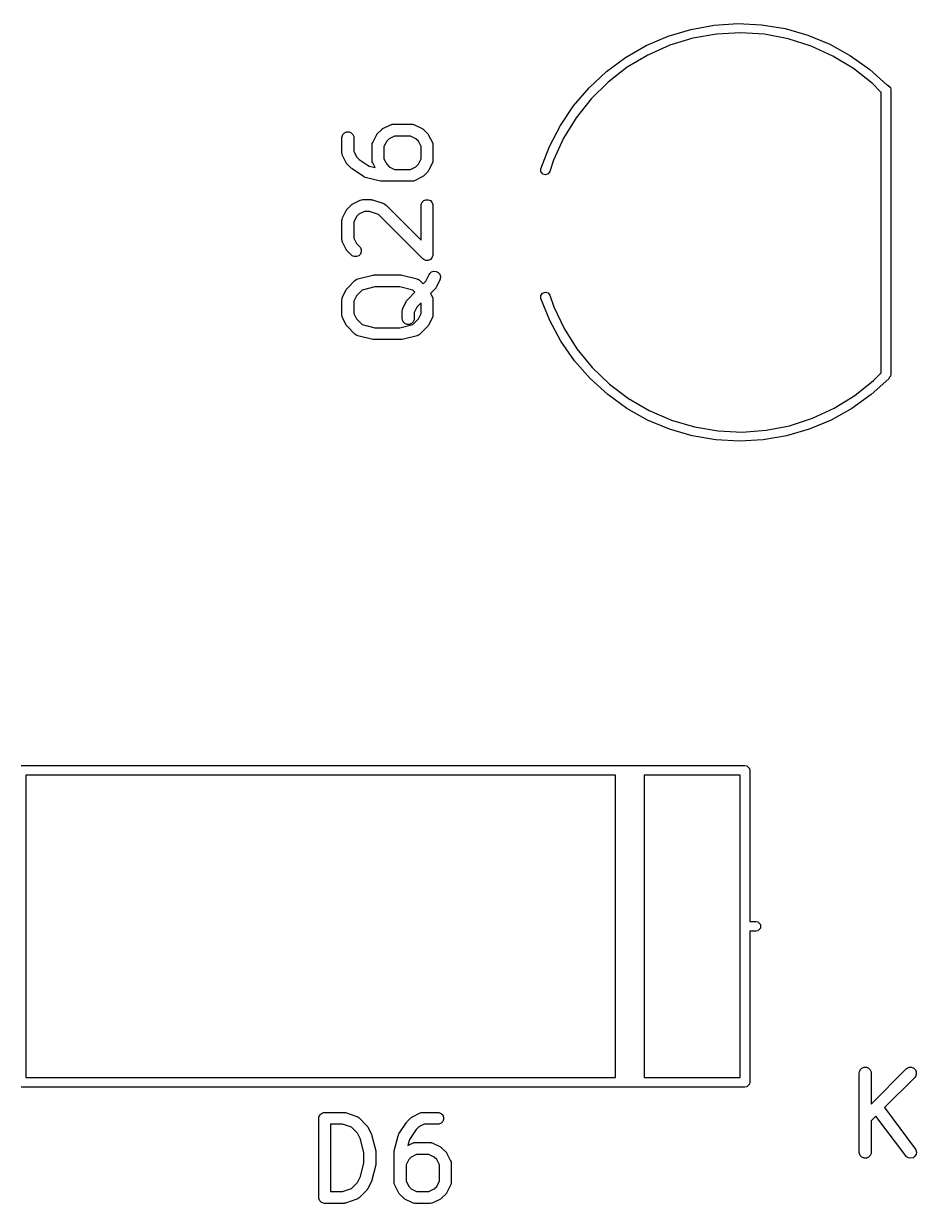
# Model space of a CAD drawing. Extents: x -0.09 to 4.55, y -0.16 to 2.78.
# Drawn here: x 2.063 to 2.507, y 1.47 to 2.057 of the extents above; entities that cross this region are included whole.
import ezdxf

# ---------------------------------------------------------------- set-up
doc = ezdxf.new("R2010")
doc.units = 0
doc.header["$MEASUREMENT"] = 0
doc.layers.add('BLACK', color=7, linetype='CONTINUOUS')

msp = doc.modelspace()

# ---------------------------------------------------------------- linework, layer by layer
at = {"layer": 'BLACK', "linetype": 'CONTINUOUS'}
for p, q in [((2.38338, 2.05046), (2.39468, 2.05387)), ((2.39468, 2.05387), (2.4063, 2.05597)), ((2.4063, 2.05597), (2.41809, 2.05674)), ((2.41809, 2.05674), (2.42989, 2.05615)), ((2.42989, 2.05615), (2.44154, 2.05423)), ((2.44154, 2.05423), (2.4529, 2.051)), ((2.37253, 2.04578), (2.38338, 2.05046)), ((2.39574, 2.04945), (2.38431, 2.04596)), ((2.40752, 2.05154), (2.39574, 2.04945)), ((2.41945, 2.05219), (2.40752, 2.05154)), ((2.43138, 2.0514), (2.41945, 2.05219)), ((2.44313, 2.04918), (2.43138, 2.0514)), ((2.45453, 2.04557), (2.44313, 2.04918)), ((2.4529, 2.051), (2.46381, 2.04649)), ((2.36229, 2.0399), (2.37253, 2.04578)), ((2.38431, 2.04596), (2.37338, 2.04112)), ((2.4654, 2.0406), (2.45453, 2.04557)), ((2.46381, 2.04649), (2.47415, 2.04078)), ((2.35278, 2.0329), (2.36229, 2.0399)), ((2.37338, 2.04112), (2.36311, 2.03499)), ((2.4756, 2.03436), (2.4654, 2.0406)), ((2.47415, 2.04078), (2.48376, 2.03392)), ((2.34413, 2.02485), (2.35278, 2.0329)), ((2.36311, 2.03499), (2.35366, 2.02767)), ((2.48497, 2.02694), (2.4756, 2.03436)), ((2.48376, 2.03392), (2.49232, 2.0262)), ((2.33646, 2.01588), (2.34413, 2.02485)), ((2.35366, 2.02767), (2.34515, 2.01927)), ((2.48917, 2.02269), (2.48497, 2.02694)), ((2.49232, 2.0262), (2.49264, 2.0262)), ((2.49264, 2.0262), (2.49391, 2.02492)), ((2.49391, 2.02492), (2.49409, 2.02402)), ((2.49409, 2.02402), (2.49409, 1.88228)), ((2.34515, 2.01927), (2.33772, 2.0099)), ((2.48937, 2.02259), (2.48917, 2.02269)), ((2.48917, 2.02269), (2.48917, 2.02269)), ((2.48937, 1.88311), (2.48937, 2.02259)), ((2.32986, 2.00608), (2.33646, 2.01588)), ((2.24163, 2.00453), (2.24538, 2.00641)), ((2.24538, 2.00641), (2.24592, 2.00662)), ((2.24592, 2.00662), (2.24603, 2.00662)), ((2.24603, 2.00662), (2.24613, 2.00666)), ((2.24613, 2.00666), (2.2467, 2.00672)), ((2.2467, 2.00672), (2.25608, 2.00672)), ((2.25608, 2.00672), (2.25665, 2.00666)), ((2.25665, 2.00666), (2.25675, 2.00662)), ((2.25675, 2.00662), (2.25686, 2.00662)), ((2.25686, 2.00662), (2.2574, 2.00641)), ((2.2574, 2.00641), (2.26115, 2.00453)), ((2.33772, 2.0099), (2.33148, 1.99971)), ((2.22125, 2.00002), (2.22131, 2.00059)), ((2.22131, 2.00059), (2.22175, 2.00166)), ((2.22175, 2.00166), (2.22256, 2.00247)), ((2.22256, 2.00247), (2.22363, 2.00291)), ((2.22363, 2.00291), (2.22478, 2.00291)), ((2.22478, 2.00291), (2.22585, 2.00247)), ((2.22585, 2.00247), (2.22666, 2.00166)), ((2.22666, 2.00166), (2.2271, 2.00059)), ((2.2271, 2.00059), (2.22716, 2.00002)), ((2.23656, 1.99759), (2.23844, 2.00134)), ((2.23844, 2.00134), (2.23859, 2.00159)), ((2.23859, 2.00159), (2.23862, 2.00166)), ((2.23862, 2.00166), (2.23869, 2.00174)), ((2.23869, 2.00174), (2.23875, 2.00183)), ((2.23875, 2.00183), (2.2388, 2.00188)), ((2.2388, 2.00188), (2.23899, 2.00211)), ((2.23899, 2.00211), (2.24087, 2.00398)), ((2.24087, 2.00398), (2.24109, 2.00417)), ((2.24109, 2.00417), (2.24114, 2.00423)), ((2.24114, 2.00423), (2.24123, 2.00428)), ((2.24123, 2.00428), (2.24131, 2.00435)), ((2.24131, 2.00435), (2.24138, 2.00438)), ((2.24138, 2.00438), (2.24163, 2.00453)), ((2.2474, 2.00082), (2.2447, 1.99947)), ((2.25538, 2.00082), (2.2474, 2.00082)), ((2.25808, 1.99947), (2.25538, 2.00082)), ((2.26115, 2.00453), (2.26139, 2.00438)), ((2.26139, 2.00438), (2.26147, 2.00435)), ((2.26147, 2.00435), (2.26155, 2.00428)), ((2.26155, 2.00428), (2.26164, 2.00423)), ((2.26164, 2.00423), (2.26169, 2.00417)), ((2.26169, 2.00417), (2.26191, 2.00398)), ((2.26191, 2.00398), (2.26379, 2.00211)), ((2.26379, 2.00211), (2.26397, 2.00188)), ((2.26397, 2.00188), (2.26403, 2.00183)), ((2.26403, 2.00183), (2.26409, 2.00174)), ((2.26409, 2.00174), (2.26416, 2.00166)), ((2.26416, 2.00166), (2.26419, 2.00159)), ((2.26419, 2.00159), (2.26434, 2.00134)), ((2.26434, 2.00134), (2.26622, 1.99759)), ((2.32441, 1.99561), (2.32986, 2.00608)), ((2.22125, 1.99252), (2.22125, 2.00002)), ((2.22716, 2.00002), (2.22716, 1.99322)), ((2.23625, 1.99627), (2.23631, 1.99685)), ((2.23625, 1.98877), (2.23625, 1.99627)), ((2.23631, 1.99685), (2.23635, 1.99694)), ((2.23635, 1.99694), (2.23636, 1.99705)), ((2.23636, 1.99705), (2.23656, 1.99759)), ((2.24351, 1.99827), (2.24216, 1.99557)), ((2.24216, 1.99557), (2.24216, 1.98947)), ((2.2447, 1.99947), (2.24351, 1.99827)), ((2.25927, 1.99827), (2.25808, 1.99947)), ((2.26062, 1.99557), (2.25927, 1.99827)), ((2.26062, 1.98947), (2.26062, 1.99557)), ((2.26622, 1.99759), (2.26642, 1.99705)), ((2.26642, 1.99705), (2.26643, 1.99694)), ((2.26643, 1.99694), (2.26647, 1.99685)), ((2.26647, 1.99685), (2.26653, 1.99627)), ((2.26653, 1.99627), (2.26653, 1.98877)), ((2.32019, 1.98457), (2.32441, 1.99561)), ((2.33148, 1.99971), (2.32651, 1.98884)), ((2.22131, 1.99194), (2.22125, 1.99252)), ((2.22135, 1.99185), (2.22131, 1.99194)), ((2.22136, 1.99174), (2.22135, 1.99185)), ((2.22156, 1.9912), (2.22136, 1.99174)), ((2.22344, 1.98745), (2.22156, 1.9912)), ((2.22716, 1.99322), (2.22851, 1.99052)), ((2.22851, 1.99052), (2.22984, 1.98919)), ((2.22984, 1.98919), (2.23479, 1.98589)), ((2.23631, 1.98819), (2.23625, 1.98877)), ((2.24216, 1.98947), (2.24351, 1.98677)), ((2.25927, 1.98677), (2.26062, 1.98947)), ((2.26653, 1.98877), (2.26647, 1.98819)), ((2.32651, 1.98884), (2.32469, 1.98314)), ((2.2236, 1.9872), (2.22344, 1.98745)), ((2.22363, 1.98713), (2.2236, 1.9872)), ((2.22369, 1.98705), (2.22363, 1.98713)), ((2.22375, 1.98696), (2.22369, 1.98705)), ((2.22381, 1.98691), (2.22375, 1.98696)), ((2.22399, 1.98668), (2.22381, 1.98691)), ((2.22587, 1.98481), (2.22399, 1.98668)), ((2.2261, 1.98462), (2.22587, 1.98481)), ((2.22587, 1.98481), (2.22587, 1.98481)), ((2.22587, 1.98481), (2.22587, 1.98481)), ((2.22631, 1.98444), (2.2261, 1.98462)), ((2.22632, 1.98444), (2.22631, 1.98444)), ((2.23194, 1.98069), (2.22632, 1.98444)), ((2.22632, 1.98444), (2.22632, 1.98444)), ((2.23479, 1.98589), (2.23771, 1.98516)), ((2.23635, 1.9881), (2.23631, 1.98819)), ((2.23636, 1.98799), (2.23635, 1.9881)), ((2.23656, 1.98745), (2.23636, 1.98799)), ((2.23771, 1.98516), (2.23656, 1.98745)), ((2.24351, 1.98677), (2.2447, 1.98557)), ((2.2447, 1.98557), (2.2474, 1.98422)), ((2.2474, 1.98422), (2.25538, 1.98422)), ((2.25538, 1.98422), (2.25808, 1.98557)), ((2.25808, 1.98557), (2.25927, 1.98677)), ((2.26379, 1.98293), (2.26191, 1.98106)), ((2.26397, 1.98316), (2.26379, 1.98293)), ((2.26403, 1.98321), (2.26397, 1.98316)), ((2.26409, 1.9833), (2.26403, 1.98321)), ((2.26416, 1.98338), (2.26409, 1.9833)), ((2.26419, 1.98345), (2.26416, 1.98338)), ((2.26434, 1.9837), (2.26419, 1.98345)), ((2.26622, 1.98745), (2.26434, 1.9837)), ((2.26642, 1.98799), (2.26622, 1.98745)), ((2.26643, 1.9881), (2.26642, 1.98799)), ((2.26647, 1.98819), (2.26643, 1.9881)), ((2.3202, 1.98311), (2.32019, 1.98457)), ((2.32106, 1.98194), (2.3202, 1.98311)), ((2.32469, 1.98314), (2.32384, 1.98196)), ((2.32469, 1.98314), (2.32469, 1.98314)), ((2.23226, 1.98052), (2.23194, 1.98069)), ((2.23232, 1.98048), (2.23226, 1.98052)), ((2.23239, 1.98045), (2.23232, 1.98048)), ((2.23245, 1.98042), (2.23239, 1.98045)), ((2.23252, 1.9804), (2.23245, 1.98042)), ((2.23286, 1.98028), (2.23252, 1.9804)), ((2.24036, 1.97841), (2.23286, 1.98028)), ((2.24046, 1.97839), (2.24036, 1.97841)), ((2.2405, 1.97838), (2.24046, 1.97839)), ((2.24072, 1.97835), (2.2405, 1.97838)), ((2.24093, 1.97832), (2.24072, 1.97835)), ((2.24098, 1.97833), (2.24093, 1.97832)), ((2.24108, 1.97832), (2.24098, 1.97833)), ((2.25608, 1.97832), (2.24108, 1.97832)), ((2.25665, 1.97838), (2.25608, 1.97832)), ((2.25675, 1.97842), (2.25665, 1.97838)), ((2.25686, 1.97842), (2.25675, 1.97842)), ((2.2574, 1.97863), (2.25686, 1.97842)), ((2.26115, 1.9805), (2.2574, 1.97863)), ((2.26139, 1.98066), (2.26115, 1.9805)), ((2.26147, 1.98069), (2.26139, 1.98066)), ((2.26155, 1.98076), (2.26147, 1.98069)), ((2.26164, 1.98081), (2.26155, 1.98076)), ((2.26169, 1.98087), (2.26164, 1.98081)), ((2.26191, 1.98106), (2.26169, 1.98087)), ((2.32245, 1.9815), (2.32106, 1.98194)), ((2.32384, 1.98196), (2.32245, 1.9815)), ((2.22399, 1.96461), (2.22587, 1.96649)), ((2.22587, 1.96649), (2.22609, 1.96667)), ((2.22609, 1.96667), (2.22614, 1.96673)), ((2.22614, 1.96673), (2.22623, 1.96679)), ((2.22623, 1.96679), (2.22631, 1.96685)), ((2.22631, 1.96685), (2.22639, 1.96688)), ((2.22639, 1.96688), (2.22663, 1.96704)), ((2.22663, 1.96704), (2.23038, 1.96891)), ((2.23038, 1.96891), (2.23092, 1.96912)), ((2.23092, 1.96912), (2.23103, 1.96913)), ((2.23103, 1.96913), (2.23113, 1.96917)), ((2.23113, 1.96917), (2.2317, 1.96923)), ((2.2317, 1.96923), (2.23545, 1.96923)), ((2.23545, 1.96923), (2.23575, 1.9692)), ((2.23575, 1.9692), (2.23582, 1.9692)), ((2.23582, 1.9692), (2.23593, 1.96918)), ((2.23593, 1.96918), (2.23603, 1.96917)), ((2.23603, 1.96917), (2.2361, 1.96914)), ((2.2361, 1.96914), (2.23639, 1.96907)), ((2.23639, 1.96907), (2.24201, 1.9672)), ((2.24201, 1.9672), (2.24254, 1.96696)), ((2.24254, 1.96696), (2.24262, 1.96689)), ((2.24262, 1.96689), (2.24272, 1.96685)), ((2.24272, 1.96685), (2.24317, 1.96649)), ((2.24317, 1.96649), (2.26062, 1.94903)), ((2.26062, 1.96627), (2.26068, 1.96685)), ((2.26062, 1.94903), (2.26062, 1.96627)), ((2.26068, 1.96685), (2.26112, 1.96791)), ((2.26112, 1.96791), (2.26194, 1.96873)), ((2.26194, 1.96873), (2.263, 1.96917)), ((2.263, 1.96917), (2.26415, 1.96917)), ((2.26415, 1.96917), (2.26522, 1.96873)), ((2.26522, 1.96873), (2.26603, 1.96791)), ((2.26603, 1.96791), (2.26647, 1.96685)), ((2.26647, 1.96685), (2.26653, 1.96627)), ((2.26653, 1.96627), (2.26653, 1.9419)), ((2.22131, 1.95935), (2.22135, 1.95945)), ((2.22135, 1.95945), (2.22136, 1.95955)), ((2.22136, 1.95955), (2.22156, 1.96009)), ((2.22156, 1.96009), (2.22344, 1.96384)), ((2.22344, 1.96384), (2.2236, 1.96409)), ((2.2236, 1.96409), (2.22363, 1.96416)), ((2.22363, 1.96416), (2.22369, 1.96424)), ((2.22369, 1.96424), (2.22375, 1.96433)), ((2.22375, 1.96433), (2.22381, 1.96438)), ((2.22381, 1.96438), (2.22399, 1.96461)), ((2.22851, 1.96077), (2.22716, 1.95808)), ((2.2297, 1.96197), (2.22851, 1.96077)), ((2.2324, 1.96332), (2.2297, 1.96197)), ((2.23497, 1.96332), (2.2324, 1.96332)), ((2.23948, 1.96182), (2.23497, 1.96332)), ((2.26149, 1.93981), (2.23948, 1.96182)), ((2.22125, 1.95877), (2.22131, 1.95935)), ((2.22125, 1.9494), (2.22125, 1.95877)), ((2.22716, 1.95808), (2.22716, 1.9501)), ((2.22131, 1.94882), (2.22125, 1.9494)), ((2.22135, 1.94873), (2.22131, 1.94882)), ((2.22136, 1.94862), (2.22135, 1.94873)), ((2.22156, 1.94808), (2.22136, 1.94862)), ((2.22344, 1.94433), (2.22156, 1.94808)), ((2.22716, 1.9501), (2.22851, 1.9474)), ((2.2236, 1.94408), (2.22344, 1.94433)), ((2.22363, 1.94401), (2.2236, 1.94408)), ((2.22369, 1.94393), (2.22363, 1.94401)), ((2.22375, 1.94384), (2.22369, 1.94393)), ((2.22381, 1.94379), (2.22375, 1.94384)), ((2.22399, 1.94356), (2.22381, 1.94379)), ((2.22587, 1.94169), (2.22399, 1.94356)), ((2.22851, 1.9474), (2.23004, 1.94586)), ((2.23041, 1.94214), (2.2296, 1.94132)), ((2.23004, 1.94586), (2.23041, 1.94542)), ((2.23041, 1.94542), (2.23085, 1.94435)), ((2.23085, 1.9432), (2.23041, 1.94214)), ((2.23085, 1.94435), (2.23085, 1.9432)), ((2.26653, 1.9419), (2.26647, 1.94132)), ((2.22631, 1.94132), (2.22587, 1.94169)), ((2.22738, 1.94088), (2.22631, 1.94132)), ((2.22853, 1.94088), (2.22738, 1.94088)), ((2.2296, 1.94132), (2.22853, 1.94088)), ((2.26194, 1.93945), (2.26149, 1.93981)), ((2.26269, 1.93913), (2.26194, 1.93945)), ((2.263, 1.939), (2.26269, 1.93913)), ((2.26415, 1.939), (2.263, 1.939)), ((2.263, 1.939), (2.263, 1.939)), ((2.26522, 1.93945), (2.26415, 1.939)), ((2.26603, 1.94026), (2.26522, 1.93945)), ((2.26634, 1.94101), (2.26603, 1.94026)), ((2.26647, 1.94132), (2.26634, 1.94101)), ((2.22911, 1.92977), (2.23661, 1.93164)), ((2.23661, 1.93164), (2.23671, 1.93166)), ((2.23671, 1.93166), (2.23675, 1.93167)), ((2.23675, 1.93167), (2.23697, 1.93169)), ((2.23697, 1.93169), (2.23719, 1.93173)), ((2.23719, 1.93173), (2.23723, 1.93172)), ((2.23723, 1.93172), (2.23733, 1.93173)), ((2.23733, 1.93173), (2.25045, 1.93173)), ((2.25045, 1.93173), (2.25055, 1.93172)), ((2.25055, 1.93172), (2.2506, 1.93173)), ((2.2506, 1.93173), (2.25081, 1.93169)), ((2.25081, 1.93169), (2.25103, 1.93167)), ((2.25103, 1.93167), (2.25107, 1.93166)), ((2.25107, 1.93166), (2.25117, 1.93164)), ((2.25117, 1.93164), (2.25867, 1.92977)), ((2.26302, 1.92865), (2.26468, 1.93197)), ((2.26468, 1.93197), (2.26499, 1.93246)), ((2.26499, 1.93246), (2.26586, 1.93322)), ((2.26586, 1.93322), (2.26696, 1.93358)), ((2.26696, 1.93358), (2.2681, 1.9335)), ((2.2681, 1.9335), (2.26914, 1.93299)), ((2.26914, 1.93299), (2.26989, 1.93211)), ((2.26989, 1.93211), (2.27025, 1.93102)), ((2.27025, 1.93102), (2.27017, 1.92987)), ((2.22156, 1.92072), (2.22344, 1.92447)), ((2.22344, 1.92447), (2.2236, 1.92472)), ((2.2236, 1.92472), (2.22363, 1.92479)), ((2.22363, 1.92479), (2.22369, 1.92487)), ((2.22369, 1.92487), (2.22375, 1.92496)), ((2.22375, 1.92496), (2.22381, 1.92501)), ((2.22381, 1.92501), (2.22399, 1.92524)), ((2.22399, 1.92524), (2.22774, 1.92899)), ((2.22774, 1.92899), (2.22819, 1.92936)), ((2.22819, 1.92936), (2.22839, 1.92944)), ((2.22839, 1.92944), (2.22857, 1.92957)), ((2.23134, 1.92424), (2.22851, 1.9214)), ((2.22857, 1.92957), (2.22911, 1.92977)), ((2.23769, 1.92582), (2.23134, 1.92424)), ((2.25009, 1.92582), (2.23769, 1.92582)), ((2.25644, 1.92424), (2.25009, 1.92582)), ((2.25752, 1.92315), (2.25644, 1.92424)), ((2.25867, 1.92977), (2.25921, 1.92957)), ((2.25921, 1.92957), (2.25939, 1.92944)), ((2.25939, 1.92944), (2.25959, 1.92936)), ((2.25959, 1.92936), (2.26004, 1.92899)), ((2.26004, 1.92899), (2.2617, 1.92733)), ((2.2617, 1.92733), (2.26302, 1.92865)), ((2.26754, 1.92481), (2.26529, 1.92257)), ((2.26772, 1.92504), (2.26754, 1.92481)), ((2.26778, 1.92509), (2.26772, 1.92504)), ((2.26784, 1.92518), (2.26778, 1.92509)), ((2.26791, 1.92526), (2.26784, 1.92518)), ((2.26794, 1.92533), (2.26791, 1.92526)), ((2.26809, 1.92558), (2.26794, 1.92533)), ((2.26997, 1.92933), (2.26809, 1.92558)), ((2.27017, 1.92987), (2.26997, 1.92933)), ((2.22125, 1.9194), (2.22131, 1.91998)), ((2.22125, 1.9119), (2.22125, 1.9194)), ((2.22131, 1.91998), (2.22135, 1.92008)), ((2.22135, 1.92008), (2.22136, 1.92018)), ((2.22136, 1.92018), (2.22156, 1.92072)), ((2.22851, 1.9214), (2.22716, 1.91871)), ((2.22716, 1.91871), (2.22716, 1.9126)), ((2.25156, 1.9151), (2.25344, 1.91885)), ((2.25344, 1.91885), (2.25359, 1.9191)), ((2.25359, 1.9191), (2.25362, 1.91917)), ((2.25362, 1.91917), (2.25369, 1.91925)), ((2.25369, 1.91925), (2.25374, 1.91934)), ((2.25374, 1.91934), (2.2538, 1.91939)), ((2.2538, 1.91939), (2.25399, 1.91962)), ((2.25399, 1.91962), (2.25752, 1.92315)), ((2.26529, 1.92257), (2.26622, 1.92072)), ((2.26622, 1.92072), (2.26642, 1.92018)), ((2.26642, 1.92018), (2.26643, 1.92008)), ((2.26643, 1.92008), (2.26647, 1.91998)), ((2.26647, 1.91998), (2.26653, 1.9194)), ((2.26653, 1.9194), (2.26653, 1.9119)), ((2.32019, 1.92158), (2.32104, 1.92276)), ((2.3202, 1.92012), (2.32019, 1.92158)), ((2.32457, 1.90916), (2.3202, 1.92012)), ((2.3202, 1.92012), (2.3202, 1.92012)), ((2.32104, 1.92276), (2.32242, 1.92323)), ((2.32242, 1.92323), (2.32381, 1.92279)), ((2.32381, 1.92279), (2.32468, 1.92162)), ((2.32468, 1.92162), (2.32468, 1.92162)), ((2.32468, 1.92162), (2.32657, 1.91595)), ((2.22716, 1.9126), (2.22851, 1.9099)), ((2.25125, 1.91378), (2.25131, 1.91436)), ((2.25125, 1.91003), (2.25125, 1.91378)), ((2.25131, 1.91436), (2.25135, 1.91445)), ((2.25135, 1.91456), (2.25156, 1.9151)), ((2.25135, 1.91445), (2.25135, 1.91456)), ((2.2585, 1.91578), (2.25715, 1.91308)), ((2.25715, 1.91308), (2.25715, 1.91003)), ((2.26062, 1.9179), (2.2585, 1.91578)), ((2.25927, 1.9099), (2.26062, 1.9126)), ((2.26062, 1.9126), (2.26062, 1.9179)), ((2.32657, 1.91595), (2.3317, 1.90516)), ((2.22131, 1.91133), (2.22125, 1.9119)), ((2.22135, 1.91123), (2.22131, 1.91133)), ((2.22136, 1.91112), (2.22135, 1.91123)), ((2.22156, 1.91058), (2.22136, 1.91112)), ((2.22344, 1.90683), (2.22156, 1.91058)), ((2.2236, 1.90659), (2.22344, 1.90683)), ((2.22851, 1.9099), (2.23134, 1.90707)), ((2.23134, 1.90707), (2.23769, 1.90548)), ((2.25009, 1.90548), (2.25644, 1.90707)), ((2.25131, 1.90945), (2.25125, 1.91003)), ((2.25175, 1.90839), (2.25131, 1.90945)), ((2.25256, 1.90757), (2.25175, 1.90839)), ((2.25363, 1.90713), (2.25256, 1.90757)), ((2.25478, 1.90713), (2.25363, 1.90713)), ((2.25584, 1.90757), (2.25478, 1.90713)), ((2.25666, 1.90839), (2.25584, 1.90757)), ((2.25644, 1.90707), (2.25927, 1.9099)), ((2.2571, 1.90945), (2.25666, 1.90839)), ((2.25715, 1.91003), (2.2571, 1.90945)), ((2.26434, 1.90683), (2.26419, 1.90659)), ((2.26622, 1.91058), (2.26434, 1.90683)), ((2.26642, 1.91112), (2.26622, 1.91058)), ((2.26643, 1.91123), (2.26642, 1.91112)), ((2.26647, 1.91133), (2.26643, 1.91123)), ((2.26653, 1.9119), (2.26647, 1.91133)), ((2.33016, 1.89877), (2.32457, 1.90916)), ((2.22363, 1.90651), (2.2236, 1.90659)), ((2.22369, 1.90643), (2.22363, 1.90651)), ((2.22375, 1.90634), (2.22369, 1.90643)), ((2.22381, 1.90629), (2.22375, 1.90634)), ((2.22399, 1.90607), (2.22381, 1.90629)), ((2.22774, 1.90232), (2.22399, 1.90607)), ((2.22819, 1.90195), (2.22774, 1.90232)), ((2.22839, 1.90187), (2.22819, 1.90195)), ((2.22857, 1.90174), (2.22839, 1.90187)), ((2.22911, 1.90154), (2.22857, 1.90174)), ((2.23661, 1.89967), (2.22911, 1.90154)), ((2.23769, 1.90548), (2.25009, 1.90548)), ((2.25867, 1.90154), (2.25117, 1.89967)), ((2.25921, 1.90174), (2.25867, 1.90154)), ((2.25939, 1.90187), (2.25921, 1.90174)), ((2.25959, 1.90195), (2.25939, 1.90187)), ((2.26004, 1.90232), (2.25959, 1.90195)), ((2.26379, 1.90607), (2.26004, 1.90232)), ((2.26397, 1.90629), (2.26379, 1.90607)), ((2.26403, 1.90634), (2.26397, 1.90629)), ((2.26409, 1.90643), (2.26403, 1.90634)), ((2.26416, 1.90651), (2.26409, 1.90643)), ((2.26419, 1.90659), (2.26416, 1.90651)), ((2.3317, 1.90516), (2.33807, 1.89506)), ((2.23671, 1.89965), (2.23661, 1.89967)), ((2.23675, 1.89963), (2.23671, 1.89965)), ((2.23697, 1.89961), (2.23675, 1.89963)), ((2.23719, 1.89958), (2.23697, 1.89961)), ((2.23723, 1.89959), (2.23719, 1.89958)), ((2.23733, 1.89958), (2.23723, 1.89959)), ((2.25045, 1.89958), (2.23733, 1.89958)), ((2.25055, 1.89959), (2.25045, 1.89958)), ((2.2506, 1.89958), (2.25055, 1.89959)), ((2.25081, 1.89961), (2.2506, 1.89958)), ((2.25103, 1.89963), (2.25081, 1.89961)), ((2.25107, 1.89965), (2.25103, 1.89963)), ((2.25117, 1.89967), (2.25107, 1.89965)), ((2.33688, 1.88907), (2.33016, 1.89877)), ((2.33807, 1.89506), (2.34561, 1.88579)), ((2.34466, 1.8802), (2.33688, 1.88907)), ((2.34561, 1.88579), (2.35421, 1.8775)), ((2.35339, 1.87227), (2.34466, 1.8802)), ((2.35421, 1.8775), (2.36374, 1.8703)), ((2.4762, 1.87176), (2.48554, 1.87921)), ((2.49309, 1.88016), (2.48435, 1.87223)), ((2.48554, 1.87921), (2.48937, 1.88311)), ((2.49349, 1.88095), (2.49309, 1.88016)), ((2.49309, 1.88016), (2.49309, 1.88016)), ((2.49391, 1.88138), (2.49349, 1.88095)), ((2.49409, 1.88228), (2.49391, 1.88138)), ((2.36297, 1.86538), (2.35339, 1.87227)), ((2.46604, 1.86548), (2.4762, 1.87176)), ((2.48435, 1.87223), (2.47478, 1.86534)), ((2.36374, 1.8703), (2.37406, 1.86429)), ((2.37326, 1.85961), (2.36297, 1.86538)), ((2.37406, 1.86429), (2.38503, 1.85955)), ((2.44383, 1.85679), (2.4552, 1.86047)), ((2.4552, 1.86047), (2.46604, 1.86548)), ((2.47478, 1.86534), (2.46448, 1.85958)), ((2.38414, 1.85505), (2.37326, 1.85961)), ((2.39546, 1.85174), (2.38414, 1.85505)), ((2.38503, 1.85955), (2.39648, 1.85617)), ((2.39648, 1.85617), (2.40826, 1.85418)), ((2.40826, 1.85418), (2.4202, 1.85362)), ((2.4202, 1.85362), (2.43211, 1.8545)), ((2.43211, 1.8545), (2.44383, 1.85679)), ((2.4536, 1.85503), (2.44227, 1.85173)), ((2.46448, 1.85958), (2.4536, 1.85503)), ((2.40709, 1.84974), (2.39546, 1.85174)), ((2.41887, 1.84907), (2.40709, 1.84974)), ((2.43064, 1.84974), (2.41887, 1.84907)), ((2.44227, 1.85173), (2.43064, 1.84974)), ((2.06181, 1.6878), (2.42165, 1.6878)), ((2.42165, 1.6878), (2.42256, 1.68762)), ((2.42256, 1.68762), (2.42384, 1.68634)), ((2.42384, 1.68634), (2.42402, 1.68543)), ((2.42402, 1.68543), (2.42402, 1.61024)), ((2.06417, 1.68307), (2.06417, 1.53268)), ((2.35728, 1.68307), (2.06417, 1.68307)), ((2.35728, 1.53268), (2.35728, 1.68307)), ((2.37146, 1.68307), (2.37146, 1.53268)), ((2.41929, 1.68307), (2.37146, 1.68307)), ((2.41929, 1.53268), (2.41929, 1.68307)), ((2.42402, 1.61024), (2.42717, 1.61024)), ((2.42717, 1.61024), (2.42807, 1.61006)), ((2.42807, 1.61006), (2.42935, 1.60878)), ((2.42935, 1.60878), (2.42935, 1.60697)), ((2.42717, 1.60551), (2.42402, 1.60551)), ((2.42402, 1.60551), (2.42402, 1.53031)), ((2.42807, 1.60569), (2.42717, 1.60551)), ((2.42935, 1.60697), (2.42807, 1.60569)), ((2.47897, 1.53649), (2.47978, 1.5373)), ((2.47978, 1.5373), (2.48084, 1.53775)), ((2.48084, 1.53775), (2.482, 1.53775)), ((2.482, 1.53775), (2.48306, 1.5373)), ((2.48306, 1.5373), (2.48388, 1.53649)), ((2.50183, 1.53694), (2.50228, 1.5373)), ((2.50228, 1.5373), (2.50334, 1.53775)), ((2.50334, 1.53775), (2.50449, 1.53775)), ((2.50449, 1.53775), (2.50556, 1.5373)), ((2.50556, 1.5373), (2.50637, 1.53649)), ((2.06417, 1.53268), (2.35728, 1.53268)), ((2.37146, 1.53268), (2.41929, 1.53268)), ((2.47847, 1.53485), (2.47853, 1.53543)), ((2.47847, 1.49548), (2.47847, 1.53485)), ((2.47853, 1.53543), (2.47897, 1.53649)), ((2.48388, 1.53649), (2.48432, 1.53543)), ((2.48432, 1.53543), (2.48437, 1.53485)), ((2.48437, 1.51948), (2.50183, 1.53694)), ((2.48437, 1.53485), (2.48437, 1.51948)), ((2.50601, 1.53276), (2.49094, 1.5177)), ((2.50637, 1.53321), (2.50601, 1.53276)), ((2.50637, 1.53649), (2.50681, 1.53543)), ((2.50681, 1.53427), (2.50637, 1.53321)), ((2.50681, 1.53543), (2.50681, 1.53427)), ((2.42165, 1.52795), (2.06181, 1.52795)), ((2.42256, 1.52813), (2.42165, 1.52795)), ((2.42384, 1.52941), (2.42256, 1.52813)), ((2.42402, 1.53031), (2.42384, 1.52941)), ((2.20978, 1.51298), (2.21022, 1.51405)), ((2.21022, 1.51405), (2.21103, 1.51486)), ((2.21103, 1.51486), (2.2121, 1.5153)), ((2.2121, 1.5153), (2.21267, 1.51536)), ((2.21267, 1.51536), (2.22205, 1.51536)), ((2.22205, 1.51536), (2.22234, 1.51533)), ((2.22234, 1.51533), (2.22242, 1.51534)), ((2.22242, 1.51534), (2.22252, 1.51531)), ((2.22252, 1.51531), (2.22262, 1.5153)), ((2.22262, 1.5153), (2.2227, 1.51527)), ((2.2227, 1.51527), (2.22298, 1.51521)), ((2.22298, 1.51521), (2.22861, 1.51334)), ((2.25635, 1.51317), (2.2601, 1.51505)), ((2.2601, 1.51505), (2.26064, 1.51526)), ((2.26064, 1.51526), (2.26074, 1.51526)), ((2.26074, 1.51526), (2.26084, 1.5153)), ((2.26084, 1.5153), (2.26142, 1.51536)), ((2.26142, 1.51536), (2.26892, 1.51536)), ((2.26892, 1.51536), (2.26949, 1.5153)), ((2.26949, 1.5153), (2.27056, 1.51486)), ((2.27056, 1.51486), (2.27137, 1.51405)), ((2.27137, 1.51405), (2.27181, 1.51298)), ((2.49094, 1.5177), (2.50628, 1.49725)), ((2.20972, 1.51241), (2.20978, 1.51298)), ((2.20972, 1.47304), (2.20972, 1.51241)), ((2.22157, 1.50946), (2.21563, 1.50946)), ((2.21563, 1.50946), (2.21563, 1.47599)), ((2.22608, 1.50795), (2.22157, 1.50946)), ((2.22899, 1.50504), (2.22608, 1.50795)), ((2.22861, 1.51334), (2.22913, 1.5131)), ((2.22913, 1.5131), (2.22921, 1.51303)), ((2.22921, 1.51303), (2.22931, 1.51299)), ((2.22931, 1.51299), (2.22976, 1.51262)), ((2.22976, 1.51262), (2.23351, 1.50887)), ((2.23351, 1.50887), (2.23369, 1.50865)), ((2.23369, 1.50865), (2.23375, 1.50859)), ((2.23375, 1.50859), (2.23381, 1.50851)), ((2.23381, 1.50851), (2.23388, 1.50842)), ((2.23388, 1.50842), (2.23391, 1.50835)), ((2.23391, 1.50835), (2.23406, 1.5081)), ((2.23406, 1.5081), (2.23594, 1.50436)), ((2.24959, 1.50467), (2.25334, 1.5103)), ((2.25334, 1.5103), (2.25351, 1.51051)), ((2.25334, 1.5103), (2.25334, 1.5103)), ((2.25334, 1.5103), (2.25334, 1.5103)), ((2.25351, 1.51051), (2.2537, 1.51074)), ((2.2537, 1.51074), (2.2537, 1.51075)), ((2.2537, 1.51075), (2.25371, 1.51075)), ((2.25371, 1.51075), (2.25558, 1.51262)), ((2.25558, 1.51262), (2.25581, 1.51281)), ((2.25581, 1.51281), (2.25586, 1.51287)), ((2.25586, 1.51287), (2.25595, 1.51292)), ((2.25595, 1.51292), (2.25603, 1.51299)), ((2.25603, 1.51299), (2.2561, 1.51302)), ((2.2561, 1.51302), (2.25635, 1.51317)), ((2.25942, 1.50811), (2.25809, 1.50678)), ((2.26211, 1.50946), (2.25942, 1.50811)), ((2.26892, 1.50946), (2.26211, 1.50946)), ((2.26949, 1.50951), (2.26892, 1.50946)), ((2.27056, 1.50995), (2.26949, 1.50951)), ((2.27137, 1.51077), (2.27056, 1.50995)), ((2.27181, 1.51183), (2.27137, 1.51077)), ((2.27181, 1.51298), (2.27181, 1.51183)), ((2.48673, 1.51348), (2.48437, 1.51113)), ((2.48437, 1.51113), (2.48437, 1.49548)), ((2.50156, 1.49371), (2.48673, 1.51348)), ((2.23051, 1.502), (2.22899, 1.50504)), ((2.23222, 1.49517), (2.23051, 1.502)), ((2.23594, 1.50436), (2.23595, 1.50431)), ((2.23595, 1.50431), (2.23597, 1.5043)), ((2.23597, 1.5043), (2.23605, 1.50405)), ((2.23605, 1.50405), (2.23614, 1.50381)), ((2.23614, 1.50381), (2.23615, 1.50379)), ((2.23615, 1.50379), (2.23616, 1.50375)), ((2.23616, 1.50375), (2.23804, 1.49625)), ((2.2473, 1.49625), (2.24918, 1.50375)), ((2.24918, 1.50375), (2.2493, 1.50409)), ((2.2493, 1.50409), (2.24931, 1.50416)), ((2.24931, 1.50416), (2.24935, 1.50423)), ((2.24935, 1.50423), (2.24937, 1.5043)), ((2.24937, 1.5043), (2.24942, 1.50435)), ((2.24942, 1.50435), (2.24959, 1.50467)), ((2.25809, 1.50678), (2.25478, 1.50182)), ((2.23804, 1.49625), (2.23805, 1.49615)), ((2.23805, 1.49615), (2.23807, 1.49611)), ((2.23807, 1.49611), (2.23809, 1.49589)), ((2.24725, 1.49589), (2.24727, 1.49611)), ((2.24727, 1.49611), (2.24729, 1.49615)), ((2.24729, 1.49615), (2.2473, 1.49625)), ((2.25478, 1.50182), (2.25405, 1.49891)), ((2.25405, 1.49891), (2.25635, 1.50005)), ((2.25635, 1.50005), (2.25689, 1.50026)), ((2.25689, 1.50026), (2.25699, 1.50027)), ((2.25699, 1.50027), (2.25709, 1.50031)), ((2.25709, 1.50031), (2.25767, 1.50036)), ((2.25767, 1.50036), (2.26517, 1.50036)), ((2.26517, 1.50036), (2.26574, 1.50031)), ((2.26574, 1.50031), (2.26584, 1.50027)), ((2.26584, 1.50027), (2.26595, 1.50026)), ((2.26595, 1.50026), (2.26649, 1.50005)), ((2.26649, 1.50005), (2.27024, 1.49818)), ((2.27024, 1.49818), (2.27048, 1.49802)), ((2.27048, 1.49802), (2.27056, 1.49799)), ((2.27056, 1.49799), (2.27064, 1.49792)), ((2.27064, 1.49792), (2.27073, 1.49787)), ((2.27073, 1.49787), (2.27078, 1.49781)), ((2.27078, 1.49781), (2.271, 1.49762)), ((2.271, 1.49762), (2.27288, 1.49575)), ((2.50628, 1.49725), (2.50658, 1.49676)), ((2.50658, 1.49676), (2.50687, 1.49564)), ((2.23051, 1.48344), (2.23222, 1.49028)), ((2.23222, 1.49028), (2.23222, 1.49517)), ((2.23809, 1.49589), (2.23812, 1.49568)), ((2.23812, 1.49568), (2.23811, 1.49564)), ((2.23811, 1.49564), (2.23812, 1.49554)), ((2.23812, 1.49554), (2.23812, 1.48991)), ((2.24722, 1.49568), (2.24725, 1.49589)), ((2.24723, 1.49564), (2.24722, 1.49568)), ((2.24722, 1.49554), (2.24723, 1.49564)), ((2.24722, 1.48054), (2.24722, 1.49554)), ((2.25447, 1.49191), (2.25312, 1.48921)), ((2.25567, 1.49311), (2.25447, 1.49191)), ((2.25836, 1.49446), (2.25567, 1.49311)), ((2.26447, 1.49446), (2.25836, 1.49446)), ((2.26717, 1.49311), (2.26447, 1.49446)), ((2.26836, 1.49191), (2.26717, 1.49311)), ((2.26971, 1.48921), (2.26836, 1.49191)), ((2.27288, 1.49575), (2.27306, 1.49552)), ((2.27306, 1.49552), (2.27312, 1.49547)), ((2.27312, 1.49547), (2.27318, 1.49538)), ((2.27318, 1.49538), (2.27325, 1.4953)), ((2.27325, 1.4953), (2.27328, 1.49523)), ((2.27328, 1.49523), (2.27343, 1.49498)), ((2.27343, 1.49498), (2.27531, 1.49123)), ((2.27531, 1.49123), (2.27551, 1.49069)), ((2.27551, 1.49069), (2.27552, 1.49059)), ((2.27552, 1.49059), (2.27556, 1.49049)), ((2.27556, 1.49049), (2.27562, 1.48991)), ((2.47853, 1.4949), (2.47847, 1.49548)), ((2.47897, 1.49384), (2.47853, 1.4949)), ((2.47978, 1.49302), (2.47897, 1.49384)), ((2.48084, 1.49258), (2.47978, 1.49302)), ((2.482, 1.49258), (2.48084, 1.49258)), ((2.48306, 1.49302), (2.482, 1.49258)), ((2.48388, 1.49384), (2.48306, 1.49302)), ((2.48432, 1.4949), (2.48388, 1.49384)), ((2.48437, 1.49548), (2.48432, 1.4949)), ((2.50195, 1.49328), (2.50156, 1.49371)), ((2.50294, 1.49269), (2.50195, 1.49328)), ((2.50408, 1.49253), (2.50294, 1.49269)), ((2.5052, 1.49282), (2.50408, 1.49253)), ((2.50612, 1.49351), (2.5052, 1.49282)), ((2.5067, 1.4945), (2.50612, 1.49351)), ((2.50687, 1.49564), (2.5067, 1.4945)), ((2.23804, 1.4892), (2.23616, 1.4817)), ((2.23805, 1.4893), (2.23804, 1.4892)), ((2.23807, 1.48934), (2.23805, 1.4893)), ((2.23809, 1.48955), (2.23807, 1.48934)), ((2.23812, 1.48977), (2.23809, 1.48955)), ((2.23812, 1.48991), (2.23811, 1.48981)), ((2.23811, 1.48981), (2.23812, 1.48977)), ((2.25312, 1.48921), (2.25312, 1.48123)), ((2.26971, 1.48123), (2.26971, 1.48921)), ((2.27562, 1.48991), (2.27562, 1.48054)), ((2.22608, 1.47749), (2.22899, 1.48041)), ((2.22899, 1.48041), (2.23051, 1.48344)), ((2.23594, 1.48109), (2.23406, 1.47734)), ((2.23595, 1.48113), (2.23594, 1.48109)), ((2.23597, 1.48115), (2.23595, 1.48113)), ((2.23605, 1.48139), (2.23597, 1.48115)), ((2.23614, 1.48163), (2.23605, 1.48139)), ((2.23615, 1.48165), (2.23614, 1.48163)), ((2.23616, 1.4817), (2.23615, 1.48165)), ((2.24727, 1.47996), (2.24722, 1.48054)), ((2.24731, 1.47986), (2.24727, 1.47996)), ((2.24732, 1.47976), (2.24731, 1.47986)), ((2.24753, 1.47922), (2.24732, 1.47976)), ((2.2494, 1.47547), (2.24753, 1.47922)), ((2.25312, 1.48123), (2.25447, 1.47854)), ((2.25447, 1.47854), (2.25567, 1.47734)), ((2.26717, 1.47734), (2.26836, 1.47854)), ((2.26836, 1.47854), (2.26971, 1.48123)), ((2.27531, 1.47922), (2.27343, 1.47547)), ((2.27551, 1.47976), (2.27531, 1.47922)), ((2.27552, 1.47986), (2.27551, 1.47976)), ((2.27556, 1.47996), (2.27552, 1.47986)), ((2.27562, 1.48054), (2.27556, 1.47996)), ((2.20978, 1.47246), (2.20972, 1.47304)), ((2.21563, 1.47599), (2.22157, 1.47599)), ((2.22157, 1.47599), (2.22608, 1.47749)), ((2.22976, 1.47283), (2.22931, 1.47246)), ((2.23351, 1.47657), (2.22976, 1.47283)), ((2.23369, 1.4768), (2.23351, 1.47657)), ((2.23375, 1.47685), (2.23369, 1.4768)), ((2.23381, 1.47694), (2.23375, 1.47685)), ((2.23388, 1.47702), (2.23381, 1.47694)), ((2.23391, 1.47709), (2.23388, 1.47702)), ((2.23406, 1.47734), (2.23391, 1.47709)), ((2.24956, 1.47522), (2.2494, 1.47547)), ((2.24959, 1.47515), (2.24956, 1.47522)), ((2.24965, 1.47507), (2.24959, 1.47515)), ((2.24971, 1.47498), (2.24965, 1.47507)), ((2.24977, 1.47493), (2.24971, 1.47498)), ((2.24996, 1.4747), (2.24977, 1.47493)), ((2.25183, 1.47283), (2.24996, 1.4747)), ((2.25206, 1.47264), (2.25183, 1.47283)), ((2.25211, 1.47258), (2.25206, 1.47264)), ((2.2522, 1.47252), (2.25211, 1.47258)), ((2.25228, 1.47246), (2.2522, 1.47252)), ((2.25567, 1.47734), (2.25836, 1.47599)), ((2.25836, 1.47599), (2.26447, 1.47599)), ((2.26447, 1.47599), (2.26717, 1.47734)), ((2.27064, 1.47252), (2.27056, 1.47246)), ((2.27073, 1.47258), (2.27064, 1.47252)), ((2.27078, 1.47264), (2.27073, 1.47258)), ((2.271, 1.47283), (2.27078, 1.47264)), ((2.27288, 1.4747), (2.271, 1.47283)), ((2.27306, 1.47493), (2.27288, 1.4747)), ((2.27312, 1.47498), (2.27306, 1.47493)), ((2.27318, 1.47507), (2.27312, 1.47498)), ((2.27325, 1.47515), (2.27318, 1.47507)), ((2.27328, 1.47522), (2.27325, 1.47515)), ((2.27343, 1.47547), (2.27328, 1.47522)), ((2.21022, 1.4714), (2.20978, 1.47246)), ((2.21103, 1.47058), (2.21022, 1.4714)), ((2.2121, 1.47014), (2.21103, 1.47058)), ((2.21267, 1.47009), (2.2121, 1.47014)), ((2.22205, 1.47009), (2.21267, 1.47009)), ((2.22234, 1.47011), (2.22205, 1.47009)), ((2.22242, 1.47011), (2.22234, 1.47011)), ((2.22252, 1.47013), (2.22242, 1.47011)), ((2.22262, 1.47014), (2.22252, 1.47013)), ((2.2227, 1.47017), (2.22262, 1.47014)), ((2.22298, 1.47024), (2.2227, 1.47017)), ((2.22861, 1.47211), (2.22298, 1.47024)), ((2.22913, 1.47235), (2.22861, 1.47211)), ((2.22921, 1.47242), (2.22913, 1.47235)), ((2.22931, 1.47246), (2.22921, 1.47242)), ((2.25235, 1.47243), (2.25228, 1.47246)), ((2.2526, 1.47227), (2.25235, 1.47243)), ((2.25635, 1.4704), (2.2526, 1.47227)), ((2.25689, 1.47019), (2.25635, 1.4704)), ((2.25699, 1.47018), (2.25689, 1.47019)), ((2.25709, 1.47014), (2.25699, 1.47018)), ((2.25767, 1.47009), (2.25709, 1.47014)), ((2.26517, 1.47009), (2.25767, 1.47009)), ((2.26574, 1.47014), (2.26517, 1.47009)), ((2.26584, 1.47018), (2.26574, 1.47014)), ((2.26595, 1.47019), (2.26584, 1.47018)), ((2.26649, 1.4704), (2.26595, 1.47019)), ((2.27024, 1.47227), (2.26649, 1.4704)), ((2.27048, 1.47243), (2.27024, 1.47227)), ((2.27056, 1.47246), (2.27048, 1.47243))]:
    msp.add_line(p, q, dxfattribs=at)

doc.saveas('drawing.dxf')
